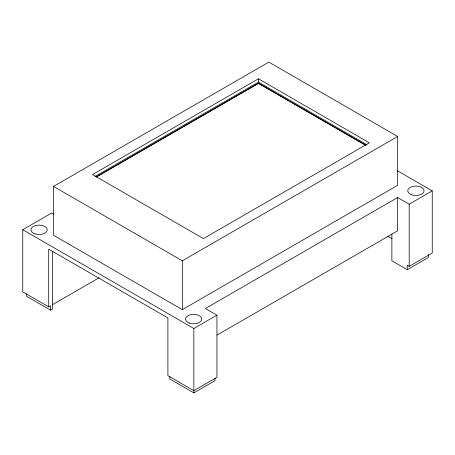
<?xml version="1.0" encoding="UTF-8"?>
<svg xmlns="http://www.w3.org/2000/svg" width="455" height="455" viewBox="0 0 455 455"><rect width="100%" height="100%" fill="white"/><g stroke="black" fill="none" stroke-linecap="round" stroke-linejoin="round"><path stroke-width="0.68" d="M53.508 186.431L268.837 62.113L397.642 136.483L397.642 185.321L182.319 309.639L53.508 235.269L53.508 186.431L182.319 260.8L397.642 136.483M258.451 78.783L92.536 174.578L203.448 238.608L369.363 142.819L258.451 78.783L258.451 82.116L94.998 176.489M96.301 176.841L258.451 83.225L366.19 145.429M96.301 177.063L258.451 83.447L365.575 145.293M52.547 251.16L52.547 309.082L50.624 310.191L50.624 305.754L48.702 306.863L22.75 291.877L22.75 229.718L51.586 213.071L54.037 214.481M52.393 304.731L99.15 277.738M391.874 233.961L391.874 260.8L407.259 269.678L407.259 265.242L409.182 266.351L432.25 253.031L432.25 190.873L409.182 204.193L397.642 197.533L205.393 308.53L216.927 315.19L216.927 377.349L193.858 390.663L167.901 375.682L167.901 317.96L48.702 249.147L48.702 306.863M22.75 229.718L193.858 328.504L216.927 315.19M217.063 335.09L397.642 230.833L397.642 197.533M169.823 376.473L169.823 379.009L193.858 392.887L215.005 380.676L215.005 378.139M407.259 269.678L428.405 257.467L428.405 254.299M258.451 82.116L366.912 144.736M397.17 170.614L432.25 190.873M387.717 236.196L392.022 238.687M50.624 310.191L26.595 296.319L26.595 293.782M409.182 204.193L409.182 266.351M193.858 328.504L193.858 392.887M182.319 260.8L182.319 309.639M189.587 323.152A8.156 4.709 0 0 0 201.821 319.074A8.156 4.709 0 0 0 189.587 314.997A8.156 4.709 0 0 0 189.587 323.152M411.832 194.837A8.156 4.709 0 0 0 424.066 190.759A8.156 4.709 0 0 0 411.832 186.681A8.156 4.709 0 0 0 411.832 194.837M35.012 233.91A8.156 4.709 0 0 0 47.246 229.832A8.156 4.709 0 0 0 35.012 225.754A8.156 4.709 0 0 0 35.012 233.91"/></g></svg>
